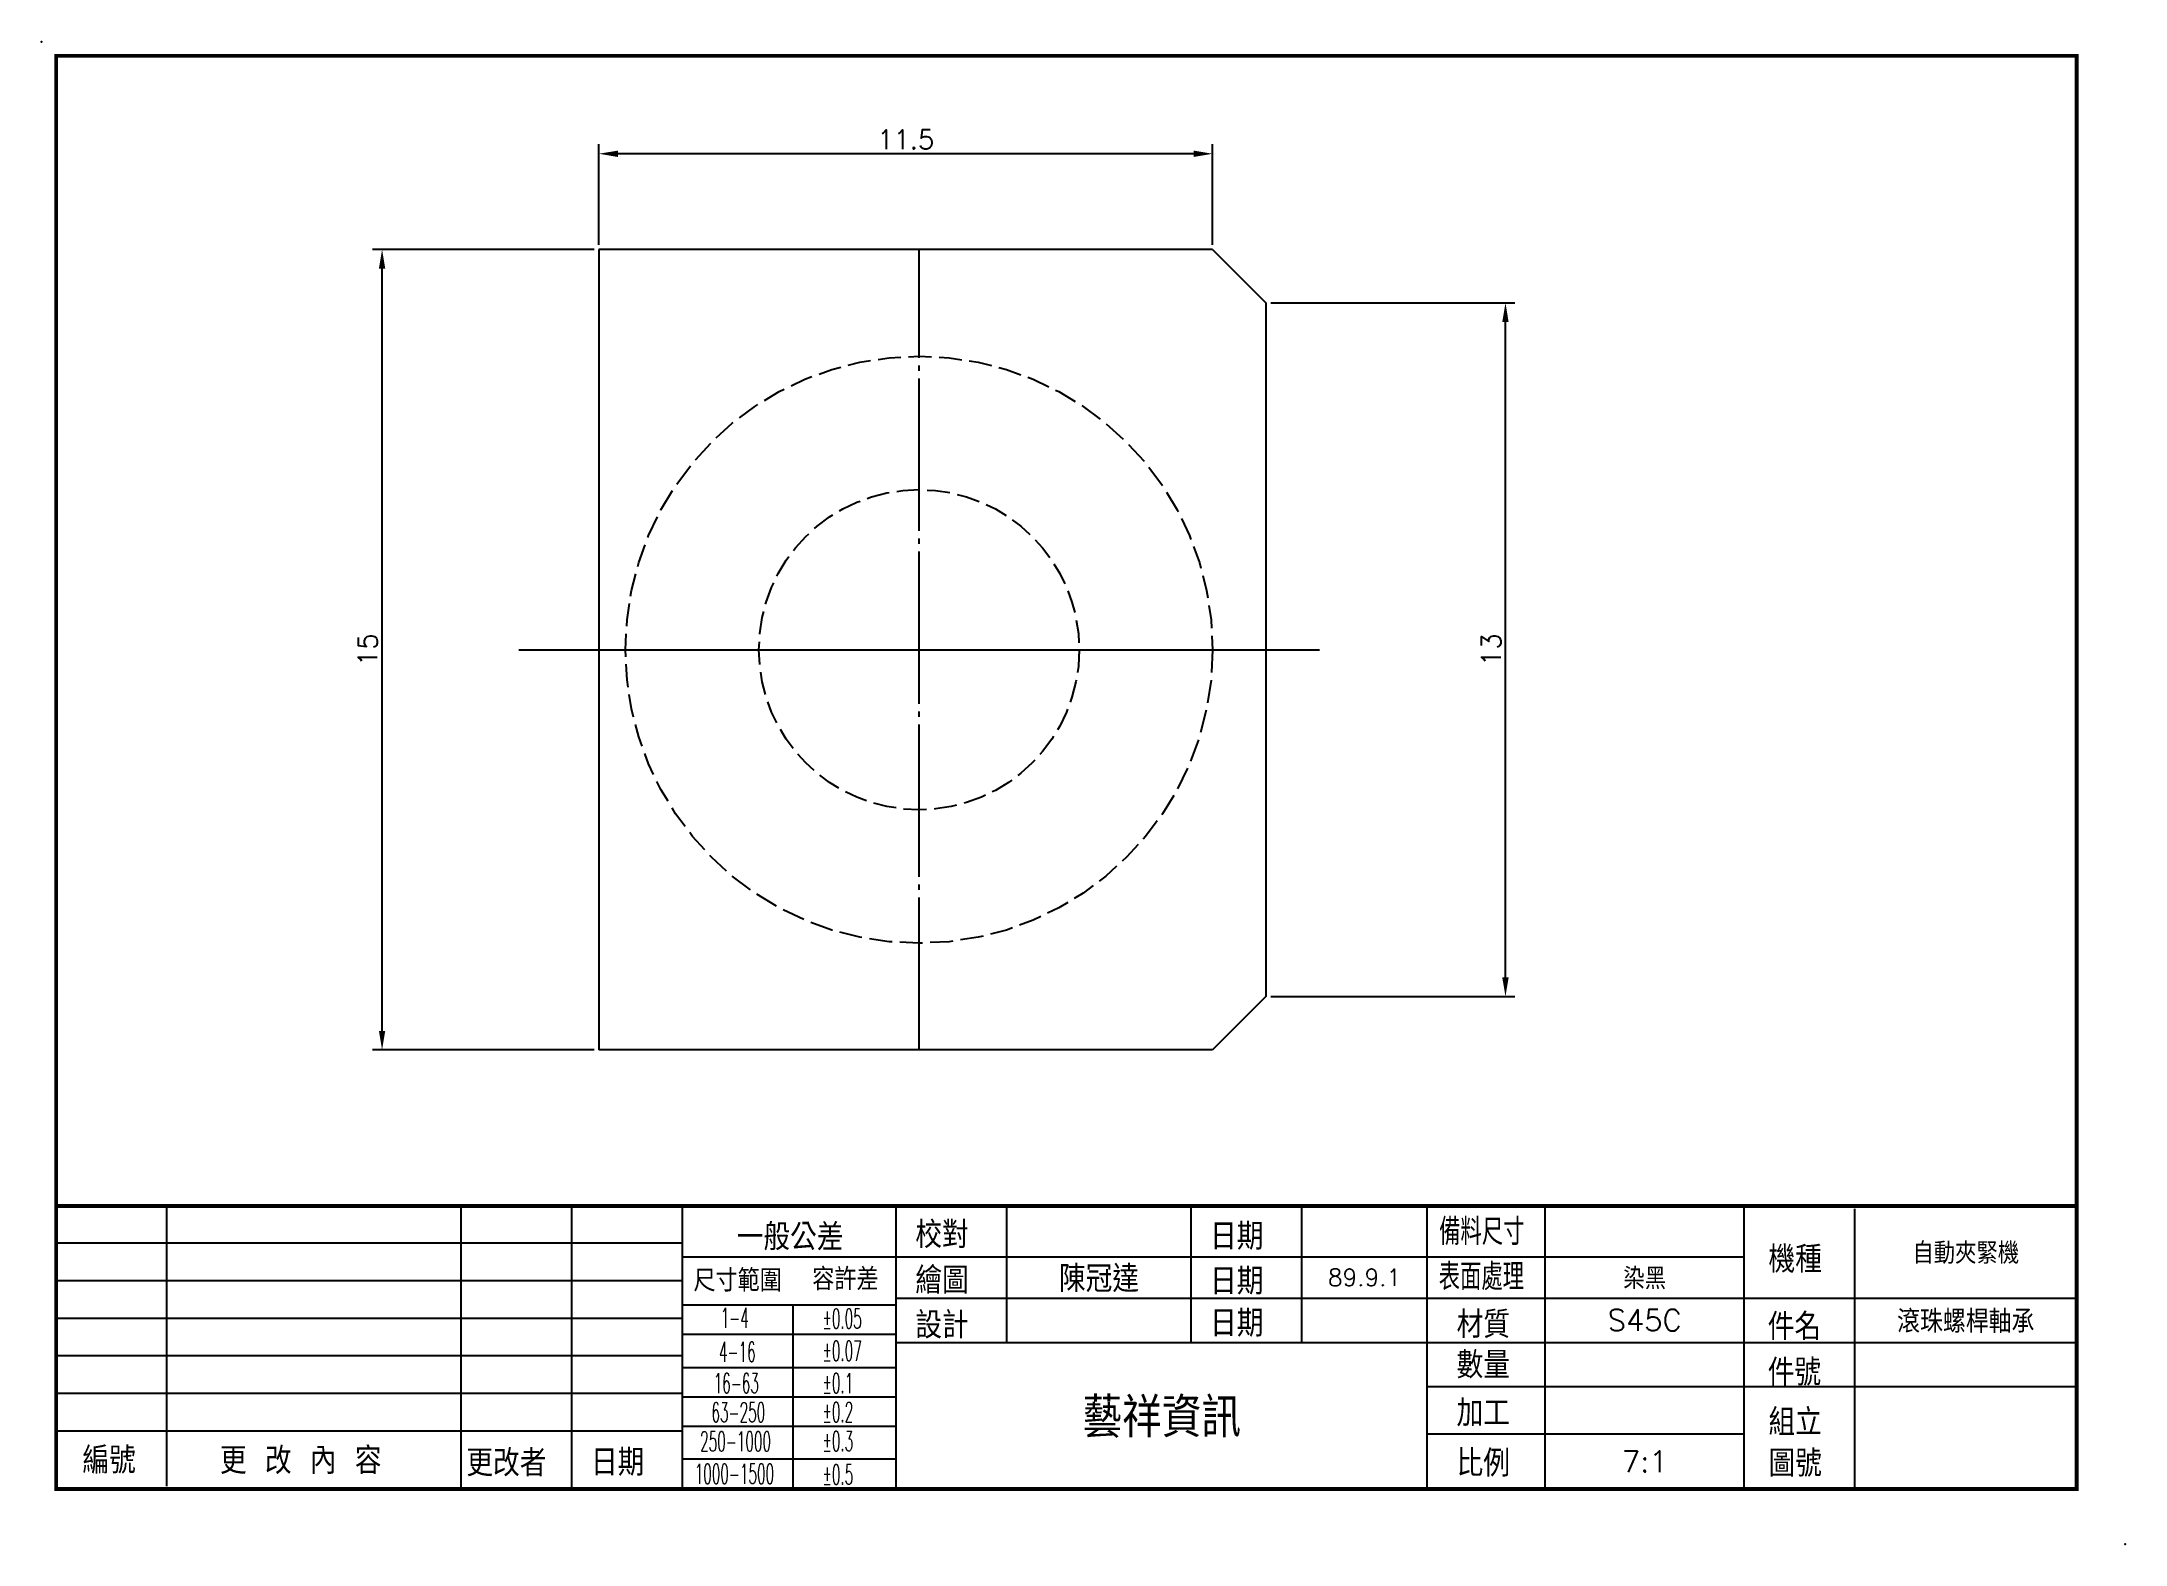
# Model space of a CAD drawing. Extents: x -234.8 to -195.7, y 1093.8 to 1121.9.
import ezdxf
from ezdxf.enums import TextEntityAlignment as Align

# ---------------------------------------------------------------- set-up
doc = ezdxf.new("R2010")
doc.units = 0
doc.header["$LTSCALE"] = 0.142857
doc.header["$MEASUREMENT"] = 0
doc.linetypes.add('CENTER', pattern=[22, 20, -1, 0, -1])
doc.linetypes.add('DASHED', pattern=[4, 3, -1])
doc.layers.get('0').update_dxf_attribs({"linetype": 'CONTINUOUS'})
doc.layers.get('DEFPOINTS').update_dxf_attribs({"linetype": 'CONTINUOUS'})
for name, color, linetype in [('BORDER', 7, 'CONTINUOUS'), ('DIM', 2, 'CONTINUOUS'), ('SHEET', 7, 'CONTINUOUS')]:
    doc.layers.add(name, color=color, linetype=linetype)
doc.styles.add('CHINA', font='romans.shx', dxfattribs={"bigfont": 'chineset.shx'})
doc.styles.add('ROMANS', font='romans', dxfattribs={"width": 0.5})
doc.styles.get("Standard").update_dxf_attribs({"font": 'txt.shx', "bigfont": 'chineset.shx'})
doc.dimstyles.get("Standard").update_dxf_attribs({"dimtxt": 0.18, "dimasz": 0.18, "dimexe": 0.18, "dimexo": 0.0625, "dimgap": 0.09, "dimtad": 0, "dimtih": 1, "dimtoh": 1, "dimdec": 4, "dimzin": 0, "dimtxsty": 'STANDARD', "dimcen": 0.09, "dimazin": 3, "dimtfac": 1, "dimtdec": 4, "dimtofl": 0, "dimtmove": 0, "dimatfit": 3, "dimtolj": 1, "dimtzin": 0})

# ---------------------------------------------------------------- blocks, each defined once
blk = doc.blocks.new('A4')
for p in [(-134.41, 77.3), (138.88, -119.82)]:
    blk.add_point(p)
at = {"layer": 'SHEET'}
for p, q in [((-117.99, -112.19), (-117.99, -75.44)), ((-79.39, -112.56), (-79.39, -75.44)), ((-64.88, -112.56), (-64.88, -75.44)), ((-50.37, -112.56), (-50.37, -75.44)), ((-22.32, -112.56), (-22.32, -75.44)), ((-7.82, -93.33), (-7.82, -75.44)), ((16.36, -93.33), (16.36, -75.44)), ((30.87, -93.33), (30.87, -75.44)), ((47.31, -112.56), (47.31, -75.44)), ((62.79, -112.56), (62.79, -75.44)), ((88.9, -112.56), (88.9, -75.44)), ((103.41, -112.56), (103.41, -75.81)), ((-132.5, -80.27), (-50.37, -80.27)), ((-50.37, -82.1), (88.9, -82.1)), ((-132.5, -85.2), (-50.37, -85.2)), ((-132.5, -90.14), (-50.37, -90.14)), ((-50.37, -88.39), (-22.32, -88.39)), ((-35.86, -112.56), (-35.86, -88.39)), ((-22.32, -87.52), (132.5, -87.52)), ((-50.37, -92.25), (-22.32, -92.25)), ((-132.5, -95.07), (-50.37, -95.07)), ((-22.32, -93.33), (132.5, -93.33)), ((-50.37, -96.61), (-22.32, -96.61)), ((-132.5, -100), (-50.37, -100)), ((-50.37, -100.48), (-22.32, -100.48)), ((47.31, -99.13), (132.5, -99.13)), ((-132.5, -104.93), (-50.37, -104.93)), ((-50.37, -104.34), (-22.32, -104.34)), ((47.31, -105.31), (88.9, -105.31)), ((-50.37, -108.59), (-22.32, -108.59))]:
    blk.add_line(p, q, dxfattribs=at)
at = {"layer": 'SHEET', "const_width": 0.5}
blk.add_lwpolyline([(-132.5, -112.56), (-132.5, 75.44), (132.5, 75.44), (132.5, -112.56)], close=True, dxfattribs=at)
blk.add_lwpolyline([(-132.5, -75.44), (132.5, -75.44)], dxfattribs=at)
at = {"layer": 'SHEET', "color": 2, "style": 'CHINA'}
blk.add_text('一般公差', height=3.5, dxfattribs=at).set_placement((-36.25, -79.33), align=Align.MIDDLE)
for s, height, p in [('校對', 3.5, (-19.82, -80.96)), ('日期', 3.5, (18.84, -81.18)), ('機種', 3.5, (92.08, -84.19)), ('尺寸範圍', 2.901, (-48.93, -86.66)), ('容許差', 2.901, (-33.34, -86.48)), ('繪圖', 3.5, (-19.82, -86.95)), ('日期', 3.5, (18.84, -87.06)), ('設計', 3.5, (-19.82, -92.82)), ('日期', 3.5, (18.84, -92.58)), ('材質', 3.5, (51.17, -92.74)), ('件名', 3.5, (91.98, -93.02)), ('數量', 3.5, (51.17, -98.05)), ('件號', 3.5, (91.98, -99.02)), ('加工', 3.5, (51.17, -104.35)), ('組立', 3.5, (92.08, -105.55)), ('編號', 3.5, (-129.06, -110.55)), ('更 改 內 容', 3.5, (-111.03, -110.59)), ('更改者', 3.5, (-78.7, -110.9)), ('日期', 3.5, (-62.36, -110.83)), ('比例', 3.5, (51.17, -110.93)), ('圖號', 3.5, (92.08, -110.97))]:
    blk.add_text(s, height=height, dxfattribs=at).set_placement(p)
at = {"layer": 'SHEET', "color": 2}
for s, height, style, width, p in [('備料尺寸', 3.5, 'CHINA', 0.8, (48.88, -80.56)), ('表面處理', 3.5, 'CHINA', 0.8, (48.82, -86.47)), ('1-4', 2.611, 'ROMANS', 0.5, (-45.35, -91.42)), ('%%p0.05', 2.611, 'ROMANS', 0.5, (-32, -91.52)), ('4-16', 2.611, 'ROMANS', 0.5, (-45.57, -95.88)), ('%%p0.07', 2.611, 'ROMANS', 0.5, (-32, -95.75)), ('16-63', 2.611, 'ROMANS', 0.5, (-46.27, -99.99)), ('%%p0.1', 2.611, 'ROMANS', 0.5, (-32, -99.98)), ('63-250', 2.611, 'ROMANS', 0.5, (-46.56, -103.81)), ('%%p0.2', 2.611, 'ROMANS', 0.5, (-32, -103.78)), ('250-1000', 2.611, 'ROMANS', 0.5, (-48.04, -107.62)), ('%%p0.3', 2.611, 'ROMANS', 0.5, (-32, -107.59)), ('1000-1500', 2.611, 'ROMANS', 0.5, (-48.75, -111.87)), ('%%p0.5', 2.611, 'ROMANS', 0.5, (-32, -111.98))]:
    blk.add_text(s, height=height, dxfattribs=dict(at, style=style, width=width)).set_placement(p)
blk = doc.blocks.new('A4TZT')
at = {"layer": 'DIM', "color": 2, "linetype": 'CONTINUOUS', "style": 'CHINA'}
for tag, height, p in [('ITEM', 2.8, (117.95, -81.48)), ('DRAWER', 3.5, (4.27, -84.81)), ('DATE1', 2.24, (39.09, -84.81)), ('SURFACE', 2.8, (75.84, -84.81)), ('DESIGNER', 3.5, (4.26, -90.48)), ('DATE2', 2.24, (39.09, -90.43)), ('MATERIAL', 2.8, (75.84, -90.43)), ('PARTNAME', 3, (117.95, -90.43)), ('QTY', 2.8, (75.84, -96.23)), ('PNUM', 2.8, (117.95, -96.23)), ('COMPANY', 5.2, (12.49, -102.95)), ('COMNO', 2.8, (117.95, -105.85)), ('SCALE', 2.8, (75.84, -108.94))]:
    blk.add_attdef(tag, text='', height=height, dxfattribs=at).set_placement(p, align=Align.MIDDLE)
blk = doc.blocks.new('*D3')
at = {"color": 0, "linetype": 'BYBLOCK'}
for p, q in [((-224.411, 1118.045), (-228.562, 1118.045)), ((-228.383, 1103.402), (-228.383, 1117.687)), ((-224.411, 1103.045), (-228.562, 1103.045))]:
    blk.add_line(p, q, dxfattribs=at)
for points in [[(-228.442, 1117.687), (-228.323, 1117.687), (-228.383, 1118.045)], [(-228.442, 1103.402), (-228.323, 1103.402), (-228.383, 1103.045)]]:
    blk.add_solid(points, dxfattribs=at)
at = {"layer": 'DEFPOINTS', "color": 0, "linetype": 'BYBLOCK'}
for p in [(-228.383, 1118.045), (-224.322, 1118.045), (-224.322, 1103.045)]:
    blk.add_point(p, dxfattribs=at)
at = {"color": 0, "linetype": 'BYBLOCK', "insert": (-228.651, 1110.545), "char_height": 0.3571, "attachment_point": 5, "rotation": 90}
blk.add_mtext('\\A1;15', dxfattribs=at)
blk = doc.blocks.new('*D4')
at = {"color": 0, "linetype": 'BYBLOCK'}
for p, q in [((-211.732, 1117.045), (-207.156, 1117.045)), ((-207.334, 1104.402), (-207.334, 1116.687)), ((-211.732, 1104.045), (-207.156, 1104.045))]:
    blk.add_line(p, q, dxfattribs=at)
for points in [[(-207.394, 1116.687), (-207.275, 1116.687), (-207.334, 1117.045)], [(-207.394, 1104.402), (-207.275, 1104.402), (-207.334, 1104.045)]]:
    blk.add_solid(points, dxfattribs=at)
at = {"layer": 'DEFPOINTS', "color": 0, "linetype": 'BYBLOCK'}
for p in [(-211.822, 1117.045), (-207.334, 1117.045), (-211.822, 1104.045)]:
    blk.add_point(p, dxfattribs=at)
at = {"color": 0, "linetype": 'BYBLOCK', "insert": (-207.602, 1110.545), "char_height": 0.3571, "attachment_point": 5, "rotation": 90}
blk.add_mtext('\\A1;13', dxfattribs=at)
blk = doc.blocks.new('*D5')
at = {"color": 0, "linetype": 'BYBLOCK'}
for p, q in [((-224.322, 1118.134), (-224.322, 1120.017)), ((-213.179, 1119.839), (-223.964, 1119.839)), ((-212.822, 1118.134), (-212.822, 1120.017))]:
    blk.add_line(p, q, dxfattribs=at)
for points in [[(-223.964, 1119.898), (-223.964, 1119.779), (-224.322, 1119.839)], [(-213.179, 1119.898), (-213.179, 1119.779), (-212.822, 1119.839)]]:
    blk.add_solid(points, dxfattribs=at)
at = {"layer": 'DEFPOINTS', "color": 0, "linetype": 'BYBLOCK'}
for p in [(-224.322, 1119.839), (-224.322, 1118.045), (-212.822, 1118.045)]:
    blk.add_point(p, dxfattribs=at)
at = {"color": 0, "linetype": 'BYBLOCK', "insert": (-218.572, 1120.106), "char_height": 0.3571, "attachment_point": 5}
blk.add_mtext('\\A1;11.5', dxfattribs=at)

msp = doc.modelspace()

# ---------------------------------------------------------------- linework, layer by layer
at = {"color": 7, "linetype": 'CONTINUOUS'}
for p, q in [((-224.32162, 1118.04462), (-224.32162, 1103.04462)), ((-212.82162, 1118.04462), (-224.32162, 1118.04462)), ((-212.82162, 1118.04462), (-211.82162, 1117.04462)), ((-211.82162, 1117.04462), (-211.82162, 1104.04462)), ((-225.82162, 1110.54462), (-210.82162, 1110.54462)), ((-211.82162, 1104.04462), (-212.82162, 1103.04462)), ((-212.82162, 1103.04462), (-224.32162, 1103.04462))]:
    msp.add_line(p, q, dxfattribs=at)
at = {"color": 1, "linetype": 'CENTER'}
msp.add_line((-218.32162, 1103.04462), (-218.32162, 1118.04462), dxfattribs=at)
at = {"color": 3, "linetype": 'DASHED'}
for radius in [5.5, 3]:
    msp.add_circle((-218.32162, 1110.54462), radius, dxfattribs=at)

# ---------------------------------------------------------------- block references
at = {"layer": 'BORDER', "xscale": 0.142857142857143, "yscale": 0.142857142857143, "zscale": 0.142857142857143}
msp.add_blockref('A4', (-215.55996, 1110.89683), dxfattribs=at)
at = {"layer": 'BORDER'}
ref = msp.add_blockref('A4TZT', (-215.55996, 1110.89683), dxfattribs=dict(at, xscale=0.142857142857143, yscale=0.142857142857143, zscale=0.142857142857143))
ref.add_attrib('DRAWER', '陳冠達', dxfattribs={"layer": 'DIM', "color": 2, "linetype": 'CONTINUOUS', "height": 0.5, "style": 'CHINA'}).set_placement((-214.9495, 1098.78082), align=Align.MIDDLE)
ref.add_attrib('COMPANY', '藝祥資訊', dxfattribs={"layer": 'DIM', "color": 2, "linetype": 'CONTINUOUS', "height": 0.742857, "style": 'CHINA'}).set_placement((-213.7751, 1096.19023), align=Align.MIDDLE)
ref.add_attrib('DATE1', '89.9.1', dxfattribs={"layer": 'DIM', "color": 2, "linetype": 'CONTINUOUS', "height": 0.32, "style": 'CHINA'}).set_placement((-209.97557, 1098.78082), align=Align.MIDDLE)
ref.add_attrib('SURFACE', '染黑', dxfattribs={"layer": 'DIM', "color": 2, "linetype": 'CONTINUOUS', "height": 0.4, "style": 'CHINA'}).set_placement((-204.72531, 1098.78082), align=Align.MIDDLE)
ref.add_attrib('MATERIAL', 'S45C', dxfattribs={"layer": 'DIM', "color": 2, "linetype": 'CONTINUOUS', "height": 0.4, "style": 'CHINA'}).set_placement((-204.72531, 1097.97882), align=Align.MIDDLE)
ref.add_attrib('SCALE', '7:1', dxfattribs={"layer": 'DIM', "color": 2, "linetype": 'CONTINUOUS', "height": 0.4, "style": 'CHINA'}).set_placement((-204.72531, 1095.33426), align=Align.MIDDLE)
ref.add_attrib('PARTNAME', '滾珠螺桿軸承', dxfattribs={"layer": 'DIM', "color": 2, "linetype": 'CONTINUOUS', "height": 0.428571, "style": 'CHINA'}).set_placement((-198.7095, 1097.97882), align=Align.MIDDLE)
ref.add_attrib('ITEM', '自動夾緊機', dxfattribs={"layer": 'DIM', "color": 2, "linetype": 'CONTINUOUS', "height": 0.4, "style": 'CHINA'}).set_placement((-198.7095, 1099.25685), align=Align.MIDDLE)

# ---------------------------------------------------------------- dimensions: what is measured, and where the dimension line sits
at = {"layer": 'DIM'}
dim = msp.add_linear_dim(base=(-224.32162, 1119.83854), p1=(-212.82162, 1118.04462), p2=(-224.32162, 1118.04462), dimstyle='STANDARD', override={"dimscale": 0.142857, "dimtxt": 2.5, "dimasz": 2.5, "dimexe": 1.25, "dimexo": 0.625, "dimgap": 0.625, "dimtad": 1, "dimtih": 0, "dimtoh": 0, "dimzin": 8, "dimcen": 2.5, "dimtdec": 8, "dimtofl": 1}, dxfattribs=at)
dim.commit()
dim.dimension.update_dxf_attribs({"geometry": '*D5', "text_midpoint": (-218.57162, 1120.10639)})
for base, p1, p2, picture, middle in [((-228.38294, 1118.04462), (-224.32162, 1103.04462), (-224.32162, 1118.04462), '*D3', (-228.6508, 1110.54462)), ((-207.33438, 1117.04462), (-211.82162, 1104.04462), (-211.82162, 1117.04462), '*D4', (-207.60224, 1110.54462))]:
    dim = msp.add_linear_dim(base=base, p1=p1, p2=p2, angle=90, dimstyle='STANDARD', override={"dimscale": 0.142857, "dimtxt": 2.5, "dimasz": 2.5, "dimexe": 1.25, "dimexo": 0.625, "dimgap": 0.625, "dimtad": 1, "dimtih": 0, "dimtoh": 0, "dimzin": 8, "dimcen": 2.5, "dimtdec": 8, "dimtofl": 1}, dxfattribs=at)
    dim.commit()
    dim.dimension.update_dxf_attribs({"geometry": picture, "text_midpoint": middle})

doc.saveas('drawing.dxf')
